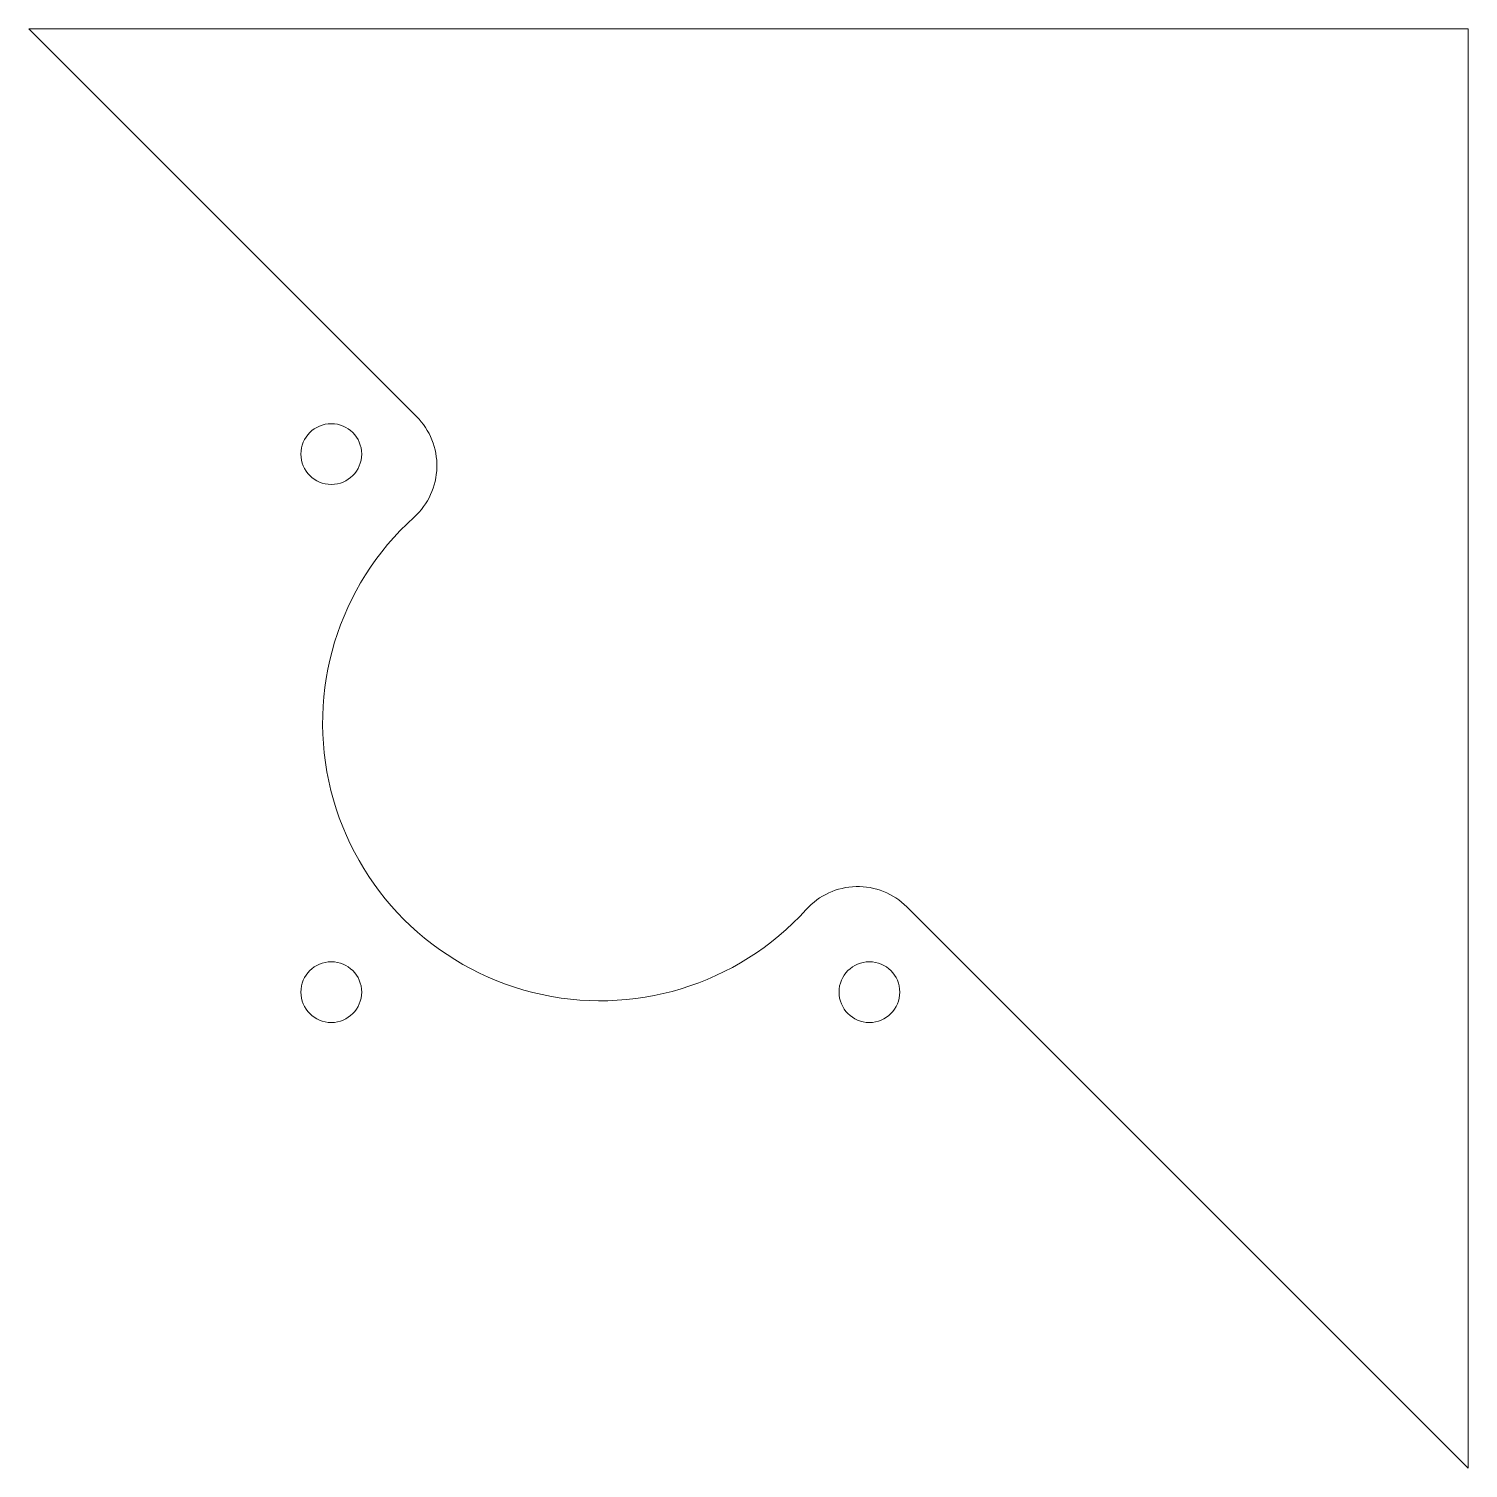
# Model space of a CAD drawing. Header units: millimetres. Extents: x -32.9 to 50, y -42.9 to 40.
import ezdxf

# ---------------------------------------------------------------- set-up
doc = ezdxf.new("R2010")
doc.units = ezdxf.units.MM
doc.layers.get('0').update_dxf_attribs({"linetype": 'CONTINUOUS', "lineweight": 0})

msp = doc.modelspace()

# ---------------------------------------------------------------- linework, layer by layer
for p, q in [((-32.929, 40), (50, 40)), ((-10.589, 17.66), (-32.929, 40)), ((50, -42.929), (50, 40)), ((50, -42.929), (17.66, -10.589))]:
    msp.add_line(p, q)
for centre in [(-15.5, 15.5), (-15.5, -15.5), (15.5, -15.5)]:
    msp.add_circle(centre, 1.75)
for centre, start, end in [((-13.417, 14.832), 312.13402, 45), ((14.832, -13.417), 45, 137.86598)]:
    msp.add_arc(centre, 4, start, end)
at = {"color": 7, "linetype": 'CONTINUOUS', "lineweight": 0}
msp.add_arc((0, 0), 16, 132.13402, 317.86598, dxfattribs=at)

doc.saveas('drawing.dxf')
